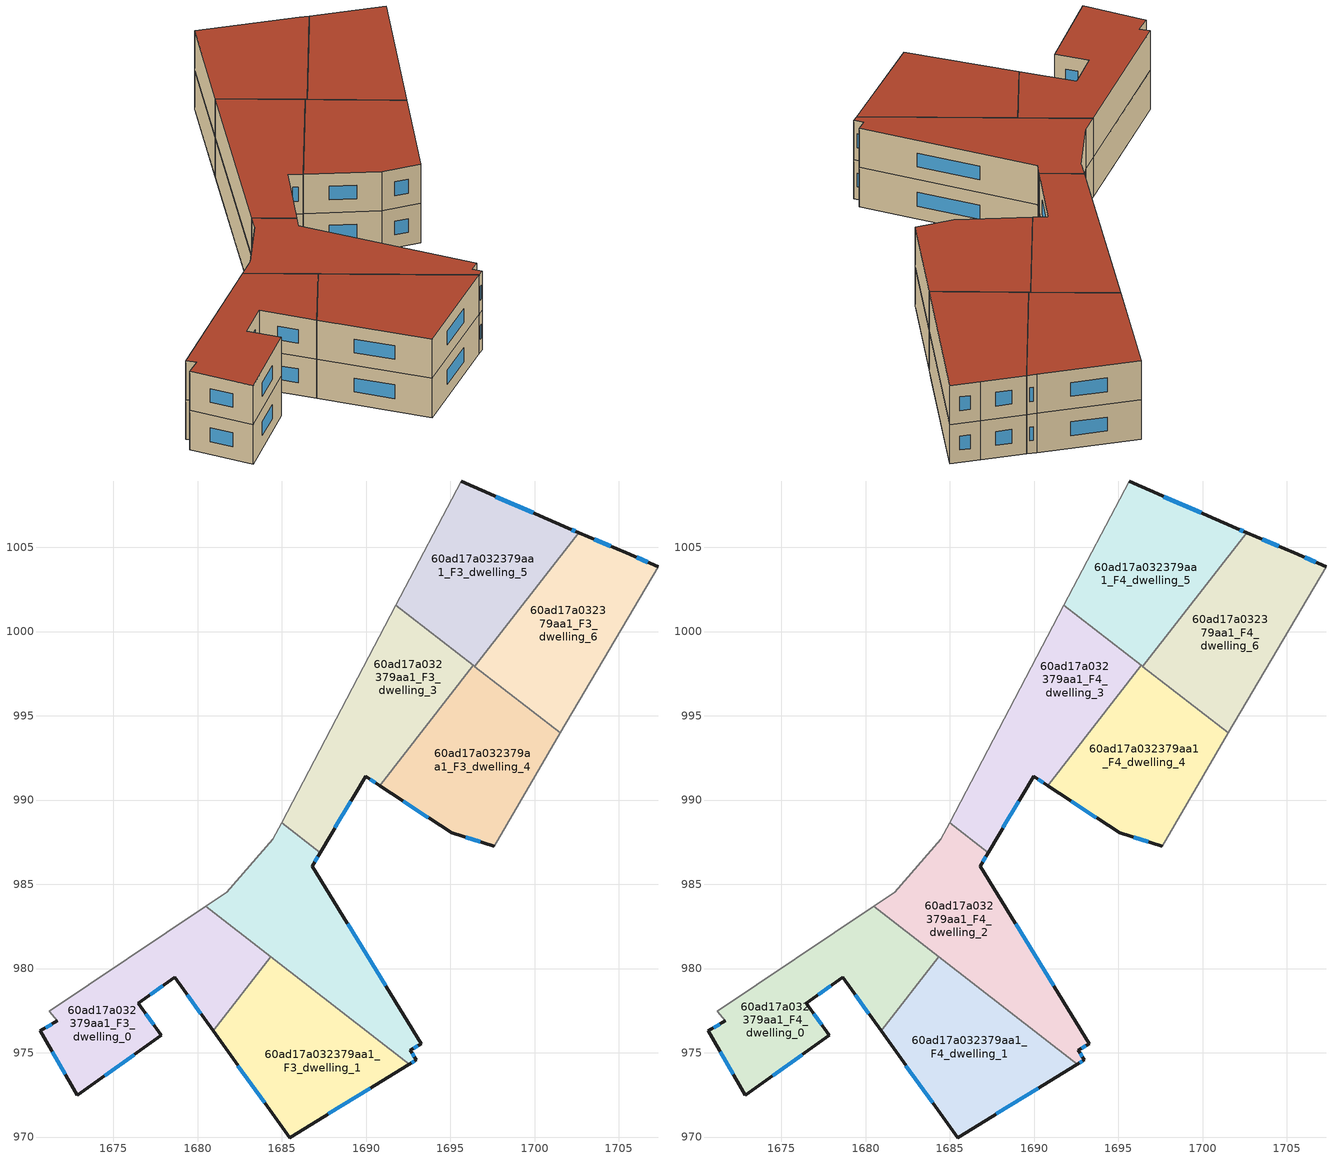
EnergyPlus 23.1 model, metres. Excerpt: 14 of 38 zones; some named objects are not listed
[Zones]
60ad17a032379aa1_F3_dwelling_0
 floor to 60ad17a032379aa1_F2_dwelling_0 (EU_floor_Construction): 1678.56,979.43 1676.48,977.94 1677.84,976.04 1672.86,972.47 1670.64,976.31 1671.66,976.9 1671.2,977.47 1676.51,981.02 z9
 floor to 60ad17a032379aa1_F2_dwelling_1 (EU_floor_Construction): 1684.34,980.71 1680.91,976.3 1678.63,979.48 1678.56,979.43 1676.51,981.02 1680.49,983.69 z9
 wall outside (EU_wall_Construction): 1671.66,976.9 1670.64,976.31 1672.86,972.47 1677.84,976.04 1676.48,977.94 1678.63,979.48 1680.91,976.29 z9:12
 wall adiabatic (EU_wall_Construction): 1680.49,983.69 1671.2,977.47 1671.66,976.9 z9:12
 wall to 60ad17a032379aa1_F3_dwelling_1 (EU_wall_Construction): 1680.91,976.29 1684.34,980.71 z9:12
 wall to 60ad17a032379aa1_F3_dwelling_2 (EU_wall_Construction): 1684.34,980.71 1680.49,983.69 z9:12
 window (EU_Window_Construction): 1679.37,978.44 1680.17,977.33 / 1677.18,978.44 1677.93,978.98 / 1677.4,976.65 1676.93,977.32 / 1674.48,973.63 1676.22,974.88 / 1671.36,975.06 1672.14,973.71 / 1671.33,976.7 1670.97,976.5 z9.98:11.02
60ad17a032379aa1_F3_dwelling_1
 floor to 60ad17a032379aa1_F2_dwelling_2 (EU_floor_Construction): 1692.55,974.32 1685.45,969.97 1682.56,974 1686.48,979.05 z9
 floor to 60ad17a032379aa1_F2_dwelling_1 (EU_floor_Construction): 1686.48,979.05 1682.56,974 1680.91,976.3 1684.34,980.71 z9
 wall outside (EU_wall_Construction): 1680.91,976.29 1685.45,969.97 1692.56,974.32 z9:12
 wall to 60ad17a032379aa1_F3_dwelling_2 (EU_wall_Construction): 1692.56,974.32 1684.34,980.7 z9:12
 window (EU_Window_Construction): 1682.39,974.24 1683.98,972.02 / 1687.76,971.38 1690.25,972.91 z9.98:11.02
60ad17a032379aa1_F3_dwelling_2
 floor to 60ad17a032379aa1_F2_dwelling_1 (EU_floor_Construction): 1688.18,981.24 1686.48,979.05 1680.49,983.69 1681.73,984.52 1682.62,985.55 z9
 floor to 60ad17a032379aa1_F2_dwelling_3 (EU_floor_Construction): 1687.27,986.88 1686.79,986.09 1690.9,979.39 1690.74,979.25 1682.62,985.55 1684.46,987.67 1684.98,988.66 z9
 floor to 60ad17a032379aa1_F2_dwelling_2 (EU_floor_Construction): 1690.91,979.39 1693.26,975.55 1692.62,975.16 1692.98,974.59 1692.55,974.32 1686.48,979.05 1688.18,981.24 1690.74,979.25 z9
 wall outside (EU_wall_Construction): 1692.56,974.32 1692.98,974.59 1692.62,975.16 1693.26,975.55 1686.79,986.09 1687.27,986.88 z9:12
 wall adiabatic (EU_wall_Construction): 1684.98,988.66 1684.46,987.67 1681.73,984.52 1680.49,983.69 z9:12
 wall to 60ad17a032379aa1_F3_dwelling_3 (EU_wall_Construction): 1687.27,986.88 1684.98,988.66 z9:12
 window (EU_Window_Construction): 1692.87,974.77 1692.74,974.97 / 1692.69,974.41 1692.84,974.5 / 1686.95,986.35 1687.11,986.62 / 1691.16,978.97 1688.9,982.66 / 1692.83,975.28 1693.05,975.42 z9.98:11.02
60ad17a032379aa1_F3_dwelling_3
 floor to 60ad17a032379aa1_F2_dwelling_4 (EU_floor_Construction): 1696.36,998 1690.8,990.86 1689.96,991.41 1690.77,992.77 1688.2,994.77 1691.77,1001.57 z9
 floor to 60ad17a032379aa1_F2_dwelling_3 (EU_floor_Construction): 1690.77,992.77 1687.27,986.88 1684.98,988.66 1688.2,994.77 z9
 wall outside (EU_wall_Construction): 1687.27,986.88 1689.96,991.41 1690.8,990.86 z9:12
 wall to 60ad17a032379aa1_F3_dwelling_4 (EU_wall_Construction): 1690.8,990.86 1696.36,998 z9:12
 wall adiabatic (EU_wall_Construction): 1691.77,1001.57 1684.98,988.66 z9:12
 wall to 60ad17a032379aa1_F3_dwelling_5 (EU_wall_Construction): 1696.36,998 1691.77,1001.57 z9:12
 window (EU_Window_Construction): 1690.24,991.23 1690.53,991.03 / 1688.15,988.35 1689.09,989.94 z9.98:11.02
60ad17a032379aa1_F3_dwelling_4
 floor to 60ad17a032379aa1_F2_dwelling_5 (EU_floor_Construction): 1701.53,993.98 1697.59,987.27 1695.08,988.05 1691.53,990.38 1697.04,997.47 z9
 floor to 60ad17a032379aa1_F2_dwelling_4 (EU_floor_Construction): 1697.04,997.47 1691.53,990.38 1690.8,990.86 1696.36,998 z9
 wall outside (EU_wall_Construction): 1690.8,990.86 1695.08,988.05 1697.59,987.27 z9:12
 wall adiabatic (EU_wall_Construction): 1697.59,987.27 1701.53,993.98 z9:12
 wall to 60ad17a032379aa1_F3_dwelling_6 (EU_wall_Construction): 1701.53,993.98 1696.45,997.93 z9:12
 wall to 60ad17a032379aa1_F3_dwelling_5 (EU_wall_Construction): 1696.45,997.93 1696.36,998 z9:12
 window (EU_Window_Construction): 1695.9,987.79 1696.78,987.52 / 1692.19,989.94 1693.69,988.96 z9.98:11.02
60ad17a032379aa1_F3_dwelling_5
 floor to 60ad17a032379aa1_F2_dwelling_6 (EU_floor_Construction): 1702,1006.14 1702.61,1005.88 1697.2,998.92 1692.36,1002.68 1695.63,1008.92 z9
 floor adiabatic (EU_floor_Construction): 1697.21,998.91 1696.45,997.93 1691.77,1001.57 1692.36,1002.68 z9
 floor to 60ad17a032379aa1_F2_dwelling_7 (EU_floor_Construction): 1702.63,1005.87 1697.21,998.91 1697.2,998.92 1702.61,1005.88 z9
 wall outside (EU_wall_Construction): 1702.63,1005.88 1702,1006.14 1695.63,1008.92 z9:12
 wall to 60ad17a032379aa1_F3_dwelling_6 (EU_wall_Construction): 1696.45,997.93 1702.63,1005.88 z9:12
 wall adiabatic (EU_wall_Construction): 1695.63,1008.92 1691.77,1001.57 z9:12
 window (EU_Window_Construction): 1699.93,1007.05 1697.7,1008.01 / 1702.42,1005.96 1702.21,1006.06 z9.98:11.02
60ad17a032379aa1_F3_dwelling_6
 floor to 60ad17a032379aa1_F2_dwelling_5 (EU_floor_Construction): 1702.17,995.06 1701.53,993.98 1697.04,997.47 1697.8,998.45 z9
 floor to 60ad17a032379aa1_F2_dwelling_7 (EU_floor_Construction): 1707.32,1003.84 1702.17,995.06 1697.21,998.91 1702.63,1005.87 1705.43,1004.67 z9
 floor to 60ad17a032379aa1_F2_dwelling_4 (EU_floor_Construction): 1697.8,998.45 1697.04,997.47 1696.45,997.93 1697.21,998.91 z9
 wall outside (EU_wall_Construction): 1707.32,1003.84 1705.43,1004.67 1702.63,1005.88 z9:12
 wall adiabatic (EU_wall_Construction): 1701.53,993.98 1707.32,1003.84 z9:12
 window (EU_Window_Construction): 1704.52,1005.06 1703.54,1005.48 / 1706.71,1004.11 1706.05,1004.4 z9.98:11.02
60ad17a032379aa1_F4_dwelling_0
 floor to 60ad17a032379aa1_F3_dwelling_0 (EU_floor_Construction): 1684.34,980.71 1680.91,976.29 1678.63,979.48 1676.48,977.94 1677.84,976.04 1672.86,972.47 1670.64,976.31 1671.66,976.9 1671.2,977.47 1680.49,983.69 z12
 wall outside (EU_wall_Construction): 1671.66,976.9 1670.64,976.31 1672.86,972.47 1677.84,976.04 1676.48,977.94 1678.63,979.48 1680.91,976.29 z12:15
 wall adiabatic (EU_wall_Construction): 1680.49,983.69 1671.2,977.47 1671.66,976.9 z12:15
 wall to 60ad17a032379aa1_F4_dwelling_1 (EU_wall_Construction): 1680.91,976.29 1684.34,980.71 z12:15
 wall to 60ad17a032379aa1_F4_dwelling_2 (EU_wall_Construction): 1684.34,980.71 1680.49,983.69 z12:15
 window (EU_Window_Construction): 1679.37,978.44 1680.17,977.33 / 1677.18,978.44 1677.93,978.98 / 1677.4,976.65 1676.93,977.32 / 1674.48,973.63 1676.22,974.88 / 1671.36,975.06 1672.14,973.71 / 1671.33,976.7 1670.97,976.5 z12.98:14.02
 roof outside (EU_roof_Construction): 1680.91,976.29 1684.34,980.71 1680.49,983.69 1671.2,977.47 1671.66,976.9 1670.64,976.31 1672.86,972.47 1677.84,976.04 1676.48,977.94 1678.63,979.48 z15
60ad17a032379aa1_F4_dwelling_1
 floor to 60ad17a032379aa1_F3_dwelling_1 (EU_floor_Construction): 1692.56,974.32 1685.45,969.97 1680.91,976.29 1684.34,980.71 z12
 wall outside (EU_wall_Construction): 1680.91,976.29 1685.45,969.97 1692.56,974.32 z12:15
 wall to 60ad17a032379aa1_F4_dwelling_2 (EU_wall_Construction): 1692.56,974.32 1684.34,980.7 z12:15
 window (EU_Window_Construction): 1682.39,974.24 1683.98,972.02 / 1687.76,971.38 1690.25,972.91 z12.98:14.02
 roof outside (EU_roof_Construction): 1692.56,974.32 1684.34,980.71 1680.91,976.29 1685.45,969.97 z15
60ad17a032379aa1_F4_dwelling_2
 floor to 60ad17a032379aa1_F3_dwelling_2 (EU_floor_Construction): 1687.27,986.88 1686.79,986.09 1693.26,975.55 1692.62,975.16 1692.98,974.59 1692.56,974.32 1680.49,983.69 1681.73,984.52 1684.46,987.67 1684.98,988.66 z12
 wall outside (EU_wall_Construction): 1692.56,974.32 1692.98,974.59 1692.62,975.16 1693.26,975.55 1686.79,986.09 1687.27,986.88 z12:15
 wall adiabatic (EU_wall_Construction): 1684.98,988.66 1684.46,987.67 1681.73,984.52 1680.49,983.69 z12:15
 wall to 60ad17a032379aa1_F4_dwelling_3 (EU_wall_Construction): 1687.27,986.88 1684.98,988.66 z12:15
 window (EU_Window_Construction): 1692.87,974.77 1692.74,974.97 / 1692.69,974.41 1692.84,974.5 / 1686.95,986.35 1687.11,986.62 / 1691.16,978.97 1688.9,982.66 / 1692.83,975.28 1693.05,975.42 z12.98:14.02
 roof outside (EU_roof_Construction): 1692.98,974.59 1692.62,975.16 1693.26,975.55 1686.79,986.09 1687.27,986.88 1684.98,988.66 1684.46,987.67 1681.73,984.52 1680.49,983.69 1692.56,974.32 z15
60ad17a032379aa1_F4_dwelling_3
 floor to 60ad17a032379aa1_F3_dwelling_3 (EU_floor_Construction): 1696.36,998 1690.8,990.86 1689.96,991.41 1687.27,986.88 1684.98,988.66 1691.77,1001.57 z12
 wall outside (EU_wall_Construction): 1687.27,986.88 1689.96,991.41 1690.8,990.86 z12:15
 wall to 60ad17a032379aa1_F4_dwelling_4 (EU_wall_Construction): 1690.8,990.86 1696.36,998 z12:15
 wall adiabatic (EU_wall_Construction): 1691.77,1001.57 1684.98,988.66 z12:15
 wall to 60ad17a032379aa1_F4_dwelling_5 (EU_wall_Construction): 1696.36,998 1691.77,1001.57 z12:15
 window (EU_Window_Construction): 1690.24,991.23 1690.53,991.03 / 1688.15,988.35 1689.09,989.94 z12.98:14.02
 roof outside (EU_roof_Construction): 1690.8,990.86 1696.36,998 1691.77,1001.57 1684.98,988.66 1687.27,986.88 1689.96,991.41 z15
60ad17a032379aa1_F4_dwelling_4
 floor to 60ad17a032379aa1_F3_dwelling_4 (EU_floor_Construction): 1701.53,993.98 1697.59,987.27 1695.08,988.05 1690.8,990.86 1696.36,998 z12
 wall outside (EU_wall_Construction): 1690.8,990.86 1695.08,988.05 1697.59,987.27 z12:15
 wall adiabatic (EU_wall_Construction): 1697.59,987.27 1701.53,993.98 z12:15
 wall to 60ad17a032379aa1_F4_dwelling_6 (EU_wall_Construction): 1701.53,993.98 1696.45,997.93 z12:15
 wall to 60ad17a032379aa1_F4_dwelling_5 (EU_wall_Construction): 1696.45,997.93 1696.36,998 z12:15
 window (EU_Window_Construction): 1695.9,987.79 1696.78,987.52 / 1692.19,989.94 1693.69,988.96 z12.98:14.02
 roof outside (EU_roof_Construction): 1697.59,987.27 1701.53,993.98 1696.36,998 1690.8,990.86 1695.08,988.05 z15
60ad17a032379aa1_F4_dwelling_5
 floor to 60ad17a032379aa1_F3_dwelling_5 (EU_floor_Construction): 1702,1006.14 1702.63,1005.88 1696.45,997.93 1691.77,1001.57 1695.63,1008.92 z12
 wall outside (EU_wall_Construction): 1702.63,1005.88 1702,1006.14 1695.63,1008.92 z12:15
 wall to 60ad17a032379aa1_F4_dwelling_6 (EU_wall_Construction): 1696.45,997.93 1702.63,1005.88 z12:15
 wall adiabatic (EU_wall_Construction): 1695.63,1008.92 1691.77,1001.57 z12:15
 window (EU_Window_Construction): 1699.93,1007.05 1697.7,1008.01 / 1702.42,1005.96 1702.21,1006.06 z12.98:14.02
 roof outside (EU_roof_Construction): 1696.45,997.93 1702.63,1005.88 1702,1006.14 1695.63,1008.92 1691.77,1001.57 z15
60ad17a032379aa1_F4_dwelling_6
 floor to 60ad17a032379aa1_F3_dwelling_6 (EU_floor_Construction): 1707.32,1003.84 1701.53,993.98 1696.45,997.93 1702.63,1005.88 1705.43,1004.67 z12
 wall outside (EU_wall_Construction): 1707.32,1003.84 1705.43,1004.67 1702.63,1005.88 z12:15
 wall adiabatic (EU_wall_Construction): 1701.53,993.98 1707.32,1003.84 z12:15
 window (EU_Window_Construction): 1704.52,1005.06 1703.54,1005.48 / 1706.71,1004.11 1706.05,1004.4 z12.98:14.02
 roof outside (EU_roof_Construction): 1701.53,993.98 1707.32,1003.84 1705.43,1004.67 1702.63,1005.88 1696.45,997.93 z15
[Building]
EU S2 Campaign: North Axis=0; Terrain=City; Solar Distribution=FullExterior
[Site:Location]
Bologna: Latitude=44.5; Longitude=11.25; Time Zone=1; Elevation=37
[SizingPeriod:WeatherFileDays]
AnnualSizingPeriod: Begin Month=1; Begin Day of Month=1; End Month=12; End Day of Month=31; Day of Week for Start Day=Monday; Use Weather File Daylight Saving Period=No; Use Weather File Rain and Snow Indicators=No
[MATERIAL]
EU_InternalMass_Material: Roughness=MediumRough; Thickness=0.1; Conductivity=1; Density=1800; Specific Heat=900; Thermal Absorptance=0.9; Solar Absorptance=0.7; Visible Absorptance=0.7
[MATERIAL:NOMASS] Roughness=MediumRough; Thermal Absorptance=0.9; Solar Absorptance=0.7; Visible Absorptance=0.7
Name | Thermal Resistance
EU_wall_NoMass | 0.905828
EU_roof_NoMass | 0.37593
EU_floor_NoMass | 0.67114
[WINDOWMATERIAL:SIMPLEGLAZINGSYSTEM]
EU_Window_SimpleGlazing: UFactor=4.52486; Solar Heat Gain Coefficient=0.85; Visible Transmittance=0.85
[CONSTRUCTION]
EU_wall_Construction: EU_wall_NoMass
EU_roof_Construction: EU_roof_NoMass
EU_floor_Construction: EU_floor_NoMass
EU_Window_Construction: EU_Window_SimpleGlazing
EU_InternalMass_Construction: EU_InternalMass_Material
[ZONE] Type=1; Multiplier=1; Ceiling Height=autocalculate; Floor Area=autocalculate; Part of Total Floor Area=Yes
Name | Volume
60ad17a032379aa1_F3_dwelling_0; 60ad17a032379aa1_F4_dwelling_0 | 184.221
60ad17a032379aa1_F3_dwelling_1; 60ad17a032379aa1_F4_dwelling_1 | 184.224
60ad17a032379aa1_F3_dwelling_2; 60ad17a032379aa1_F4_dwelling_2 | 184.228
60ad17a032379aa1_F3_dwelling_3; 60ad17a032379aa1_F4_dwelling_3 | 184.238
60ad17a032379aa1_F3_dwelling_4; 60ad17a032379aa1_F4_dwelling_4 | 184.214
60ad17a032379aa1_F3_dwelling_5; 60ad17a032379aa1_F4_dwelling_5 | 184.234
60ad17a032379aa1_F3_dwelling_6; 60ad17a032379aa1_F4_dwelling_6 | 184.206
[INTERNALMASS] Construction=EU_InternalMass_Construction
Name | Zone or ZoneList | Surface Area
60ad17a032379aa1_F3_dwelling_0_EU_InternalMass | 60ad17a032379aa1_F3_dwelling_0 | 61.4082
60ad17a032379aa1_F3_dwelling_1_EU_InternalMass | 60ad17a032379aa1_F3_dwelling_1 | 61.4076
60ad17a032379aa1_F3_dwelling_2_EU_InternalMass | 60ad17a032379aa1_F3_dwelling_2 | 61.4091
60ad17a032379aa1_F3_dwelling_3_EU_InternalMass | 60ad17a032379aa1_F3_dwelling_3 | 61.4094
60ad17a032379aa1_F3_dwelling_4_EU_InternalMass | 60ad17a032379aa1_F3_dwelling_4 | 61.4057
60ad17a032379aa1_F3_dwelling_5_EU_InternalMass | 60ad17a032379aa1_F3_dwelling_5 | 61.4122
60ad17a032379aa1_F3_dwelling_6_EU_InternalMass | 60ad17a032379aa1_F3_dwelling_6 | 61.4049
60ad17a032379aa1_F4_dwelling_0_EU_InternalMass | 60ad17a032379aa1_F4_dwelling_0 | 61.4082
60ad17a032379aa1_F4_dwelling_1_EU_InternalMass | 60ad17a032379aa1_F4_dwelling_1 | 61.4076
60ad17a032379aa1_F4_dwelling_2_EU_InternalMass | 60ad17a032379aa1_F4_dwelling_2 | 61.4091
60ad17a032379aa1_F4_dwelling_3_EU_InternalMass | 60ad17a032379aa1_F4_dwelling_3 | 61.4094
60ad17a032379aa1_F4_dwelling_4_EU_InternalMass | 60ad17a032379aa1_F4_dwelling_4 | 61.4057
60ad17a032379aa1_F4_dwelling_5_EU_InternalMass | 60ad17a032379aa1_F4_dwelling_5 | 61.4122
60ad17a032379aa1_F4_dwelling_6_EU_InternalMass | 60ad17a032379aa1_F4_dwelling_6 | 61.4049
[OTHEREQUIPMENT] Fuel Type=Electricity; Design Level Calculation Method=Watts/Area; Power per Zone Floor Area=1; Fraction Latent=0; Fraction Radiant=0; Fraction Lost=0; Carbon Dioxide Generation Rate=0; EndUse Subcategory=EU_Step8_InternalGains
Name | Zone or ZoneList or Space or SpaceList | Schedule
EU_Step8_InternalGain_60ad17a032379aa1_F3_dwelling_0_f000 | 60ad17a032379aa1_F3_dwelling_0 | EU_Step8_GainSchedule_60ad17a032379aa1_F3_dwelling_0_f000
EU_Step8_InternalGain_60ad17a032379aa1_F3_dwelling_1_f000 | 60ad17a032379aa1_F3_dwelling_1 | EU_Step8_GainSchedule_60ad17a032379aa1_F3_dwelling_1_f000
EU_Step8_InternalGain_60ad17a032379aa1_F3_dwelling_2_f000 | 60ad17a032379aa1_F3_dwelling_2 | EU_Step8_GainSchedule_60ad17a032379aa1_F3_dwelling_2_f000
EU_Step8_InternalGain_60ad17a032379aa1_F3_dwelling_3_f000 | 60ad17a032379aa1_F3_dwelling_3 | EU_Step8_GainSchedule_60ad17a032379aa1_F3_dwelling_3_f000
EU_Step8_InternalGain_60ad17a032379aa1_F3_dwelling_4_f000 | 60ad17a032379aa1_F3_dwelling_4 | EU_Step8_GainSchedule_60ad17a032379aa1_F3_dwelling_4_f000
EU_Step8_InternalGain_60ad17a032379aa1_F3_dwelling_5_f000 | 60ad17a032379aa1_F3_dwelling_5 | EU_Step8_GainSchedule_60ad17a032379aa1_F3_dwelling_5_f000
EU_Step8_InternalGain_60ad17a032379aa1_F3_dwelling_6_f000 | 60ad17a032379aa1_F3_dwelling_6 | EU_Step8_GainSchedule_60ad17a032379aa1_F3_dwelling_6_f000
EU_Step8_InternalGain_60ad17a032379aa1_F4_dwelling_0_f000 | 60ad17a032379aa1_F4_dwelling_0 | EU_Step8_GainSchedule_60ad17a032379aa1_F4_dwelling_0_f000
EU_Step8_InternalGain_60ad17a032379aa1_F4_dwelling_1_f000 | 60ad17a032379aa1_F4_dwelling_1 | EU_Step8_GainSchedule_60ad17a032379aa1_F4_dwelling_1_f000
EU_Step8_InternalGain_60ad17a032379aa1_F4_dwelling_2_f000 | 60ad17a032379aa1_F4_dwelling_2 | EU_Step8_GainSchedule_60ad17a032379aa1_F4_dwelling_2_f000
EU_Step8_InternalGain_60ad17a032379aa1_F4_dwelling_3_f000 | 60ad17a032379aa1_F4_dwelling_3 | EU_Step8_GainSchedule_60ad17a032379aa1_F4_dwelling_3_f000
EU_Step8_InternalGain_60ad17a032379aa1_F4_dwelling_4_f000 | 60ad17a032379aa1_F4_dwelling_4 | EU_Step8_GainSchedule_60ad17a032379aa1_F4_dwelling_4_f000
EU_Step8_InternalGain_60ad17a032379aa1_F4_dwelling_5_f000 | 60ad17a032379aa1_F4_dwelling_5 | EU_Step8_GainSchedule_60ad17a032379aa1_F4_dwelling_5_f000
EU_Step8_InternalGain_60ad17a032379aa1_F4_dwelling_6_f000 | 60ad17a032379aa1_F4_dwelling_6 | EU_Step8_GainSchedule_60ad17a032379aa1_F4_dwelling_6_f000
[ZONEVENTILATION:DESIGNFLOWRATE] Schedule=EU_AlwaysOn; Design Flow Rate Calculation Method=AirChanges/Hour; Air Changes per Hour=0.73129; Ventilation Type=Natural; Fan Pressure Rise=0; Fan Total Efficiency=1; Constant Term Coefficient=1; Temperature Term Coefficient=0; Velocity Term Coefficient=0; Velocity Squared Term Coefficient=0; Minimum Indoor Temperature=-100; Maximum Indoor Temperature=100; Delta Temperature=-100; Minimum Outdoor Temperature=-100; Maximum Outdoor Temperature=100; Maximum Wind Speed=40
Name | Zone or ZoneList or Space or SpaceList
EU_ConstantAir_60ad17a032379aa1_F3_dwelling_0 | 60ad17a032379aa1_F3_dwelling_0
EU_ConstantAir_60ad17a032379aa1_F3_dwelling_1 | 60ad17a032379aa1_F3_dwelling_1
EU_ConstantAir_60ad17a032379aa1_F3_dwelling_2 | 60ad17a032379aa1_F3_dwelling_2
EU_ConstantAir_60ad17a032379aa1_F3_dwelling_3 | 60ad17a032379aa1_F3_dwelling_3
EU_ConstantAir_60ad17a032379aa1_F3_dwelling_4 | 60ad17a032379aa1_F3_dwelling_4
EU_ConstantAir_60ad17a032379aa1_F3_dwelling_5 | 60ad17a032379aa1_F3_dwelling_5
EU_ConstantAir_60ad17a032379aa1_F3_dwelling_6 | 60ad17a032379aa1_F3_dwelling_6
EU_ConstantAir_60ad17a032379aa1_F4_dwelling_0 | 60ad17a032379aa1_F4_dwelling_0
EU_ConstantAir_60ad17a032379aa1_F4_dwelling_1 | 60ad17a032379aa1_F4_dwelling_1
EU_ConstantAir_60ad17a032379aa1_F4_dwelling_2 | 60ad17a032379aa1_F4_dwelling_2
EU_ConstantAir_60ad17a032379aa1_F4_dwelling_3 | 60ad17a032379aa1_F4_dwelling_3
EU_ConstantAir_60ad17a032379aa1_F4_dwelling_4 | 60ad17a032379aa1_F4_dwelling_4
EU_ConstantAir_60ad17a032379aa1_F4_dwelling_5 | 60ad17a032379aa1_F4_dwelling_5
EU_ConstantAir_60ad17a032379aa1_F4_dwelling_6 | 60ad17a032379aa1_F4_dwelling_6
[HVACTEMPLATE:ZONE:IDEALLOADSAIRSYSTEM] System Availability Schedule=EU_AlwaysOn; Maximum Heating Supply Air Temperature=50; Minimum Cooling Supply Air Temperature=13; Maximum Heating Supply Air Humidity Ratio=0.0156; Minimum Cooling Supply Air Humidity Ratio=0.0077; Heating Limit=NoLimit; Cooling Limit=NoLimit; Heating Availability Schedule=EU_AlwaysOn; Cooling Availability Schedule=EU_CoolingOff; Dehumidification Control Type=ConstantSensibleHeatRatio; Cooling Sensible Heat Ratio=0.7; Dehumidification Setpoint=60; Humidification Control Type=None; Humidification Setpoint=30; Outdoor Air Method=None; Outdoor Air Flow Rate per Person=0.00944; Outdoor Air Flow Rate per Zone Floor Area=0; Outdoor Air Flow Rate per Zone=0; Demand Controlled Ventilation Type=None; Outdoor Air Economizer Type=NoEconomizer; Heat Recovery Type=None; Sensible Heat Recovery Effectiveness=0.7; Latent Heat Recovery Effectiveness=0.65
Name | Template Thermostat
60ad17a032379aa1_F3_dwelling_0 | EU_HeatOnly_60ad17a032379aa1_F3_dwelling_0
60ad17a032379aa1_F3_dwelling_1 | EU_HeatOnly_60ad17a032379aa1_F3_dwelling_1
60ad17a032379aa1_F3_dwelling_2 | EU_HeatOnly_60ad17a032379aa1_F3_dwelling_2
60ad17a032379aa1_F3_dwelling_3 | EU_HeatOnly_60ad17a032379aa1_F3_dwelling_3
60ad17a032379aa1_F3_dwelling_4 | EU_HeatOnly_60ad17a032379aa1_F3_dwelling_4
60ad17a032379aa1_F3_dwelling_5 | EU_HeatOnly_60ad17a032379aa1_F3_dwelling_5
60ad17a032379aa1_F3_dwelling_6 | EU_HeatOnly_60ad17a032379aa1_F3_dwelling_6
60ad17a032379aa1_F4_dwelling_0 | EU_HeatOnly_60ad17a032379aa1_F4_dwelling_0
60ad17a032379aa1_F4_dwelling_1 | EU_HeatOnly_60ad17a032379aa1_F4_dwelling_1
60ad17a032379aa1_F4_dwelling_2 | EU_HeatOnly_60ad17a032379aa1_F4_dwelling_2
60ad17a032379aa1_F4_dwelling_3 | EU_HeatOnly_60ad17a032379aa1_F4_dwelling_3
60ad17a032379aa1_F4_dwelling_4 | EU_HeatOnly_60ad17a032379aa1_F4_dwelling_4
60ad17a032379aa1_F4_dwelling_5 | EU_HeatOnly_60ad17a032379aa1_F4_dwelling_5
60ad17a032379aa1_F4_dwelling_6 | EU_HeatOnly_60ad17a032379aa1_F4_dwelling_6
[SIZING:ZONE] Zone Cooling Design Supply Air Temperature Input Method=SupplyAirTemperature; Zone Cooling Design Supply Air Temperature=13; Zone Heating Design Supply Air Temperature Input Method=SupplyAirTemperature; Zone Heating Design Supply Air Temperature=50; Zone Cooling Design Supply Air Humidity Ratio=0.008; Zone Heating Design Supply Air Humidity Ratio=0.008; Cooling Design Air Flow Method=DesignDay; Cooling Design Air Flow Rate=0; Cooling Minimum Air Flow per Zone Floor Area=0.000762; Cooling Minimum Air Flow=0; Cooling Minimum Air Flow Fraction=0.2; Heating Design Air Flow Method=DesignDay; Heating Design Air Flow Rate=0; Heating Maximum Air Flow per Zone Floor Area=0.002032; Heating Maximum Air Flow=0.141576; Heating Maximum Air Flow Fraction=0.3; Account for Dedicated Outdoor Air System=No; Dedicated Outdoor Air System Control Strategy=NeutralSupplyAir; Dedicated Outdoor Air Low Setpoint Temperature for Design=autosize; Dedicated Outdoor Air High Setpoint Temperature for Design=autosize; Zone Load Sizing Method=Sensible Load Only No Latent Load; Zone Latent Cooling Design Supply Air Humidity Ratio Input Method=HumidityRatioDifference; Zone Cooling Design Supply Air Humidity Ratio Difference=0.005; Zone Latent Heating Design Supply Air Humidity Ratio Input Method=HumidityRatioDifference; Zone Humidification Design Supply Air Humidity Ratio Difference=0.005
60ad17a032379aa1_F3_dwelling_0; 60ad17a032379aa1_F3_dwelling_1; 60ad17a032379aa1_F3_dwelling_2; 60ad17a032379aa1_F3_dwelling_3; 60ad17a032379aa1_F3_dwelling_4; 60ad17a032379aa1_F3_dwelling_5; 60ad17a032379aa1_F3_dwelling_6; 60ad17a032379aa1_F4_dwelling_0; 60ad17a032379aa1_F4_dwelling_1; 60ad17a032379aa1_F4_dwelling_2; 60ad17a032379aa1_F4_dwelling_3; 60ad17a032379aa1_F4_dwelling_4; 60ad17a032379aa1_F4_dwelling_5; 60ad17a032379aa1_F4_dwelling_6
[SCHEDULE:CONSTANT]
Name | Hourly Value
EU_AlwaysOn | 1
EU_CoolingOff | 0
[SCHEDULE:FILE] Column Number=1; Rows to Skip at Top=0; Number of Hours of Data=8760; Column Separator=Comma; Interpolate to Timestep=No; Minutes per Item=60; Adjust Schedule for Daylight Savings=Yes
Name | File
EU_Step8_GainSchedule_60ad17a032379aa1_F3_dwelling_0_f000 | ../../schedules/60ad17a032379aa1/60ad17a032379aa1_F3_dwelling_0_f000_gain.csv
EU_Step8_GainSchedule_60ad17a032379aa1_F3_dwelling_1_f000 | ../../schedules/60ad17a032379aa1/60ad17a032379aa1_F3_dwelling_1_f000_gain.csv
EU_Step8_GainSchedule_60ad17a032379aa1_F3_dwelling_2_f000 | ../../schedules/60ad17a032379aa1/60ad17a032379aa1_F3_dwelling_2_f000_gain.csv
EU_Step8_GainSchedule_60ad17a032379aa1_F3_dwelling_3_f000 | ../../schedules/60ad17a032379aa1/60ad17a032379aa1_F3_dwelling_3_f000_gain.csv
EU_Step8_GainSchedule_60ad17a032379aa1_F3_dwelling_4_f000 | ../../schedules/60ad17a032379aa1/60ad17a032379aa1_F3_dwelling_4_f000_gain.csv
EU_Step8_GainSchedule_60ad17a032379aa1_F3_dwelling_5_f000 | ../../schedules/60ad17a032379aa1/60ad17a032379aa1_F3_dwelling_5_f000_gain.csv
EU_Step8_GainSchedule_60ad17a032379aa1_F3_dwelling_6_f000 | ../../schedules/60ad17a032379aa1/60ad17a032379aa1_F3_dwelling_6_f000_gain.csv
EU_Step8_GainSchedule_60ad17a032379aa1_F4_dwelling_0_f000 | ../../schedules/60ad17a032379aa1/60ad17a032379aa1_F4_dwelling_0_f000_gain.csv
EU_Step8_GainSchedule_60ad17a032379aa1_F4_dwelling_1_f000 | ../../schedules/60ad17a032379aa1/60ad17a032379aa1_F4_dwelling_1_f000_gain.csv
EU_Step8_GainSchedule_60ad17a032379aa1_F4_dwelling_2_f000 | ../../schedules/60ad17a032379aa1/60ad17a032379aa1_F4_dwelling_2_f000_gain.csv
EU_Step8_GainSchedule_60ad17a032379aa1_F4_dwelling_3_f000 | ../../schedules/60ad17a032379aa1/60ad17a032379aa1_F4_dwelling_3_f000_gain.csv
EU_Step8_GainSchedule_60ad17a032379aa1_F4_dwelling_4_f000 | ../../schedules/60ad17a032379aa1/60ad17a032379aa1_F4_dwelling_4_f000_gain.csv
EU_Step8_GainSchedule_60ad17a032379aa1_F4_dwelling_5_f000 | ../../schedules/60ad17a032379aa1/60ad17a032379aa1_F4_dwelling_5_f000_gain.csv
EU_Step8_GainSchedule_60ad17a032379aa1_F4_dwelling_6_f000 | ../../schedules/60ad17a032379aa1/60ad17a032379aa1_F4_dwelling_6_f000_gain.csv
